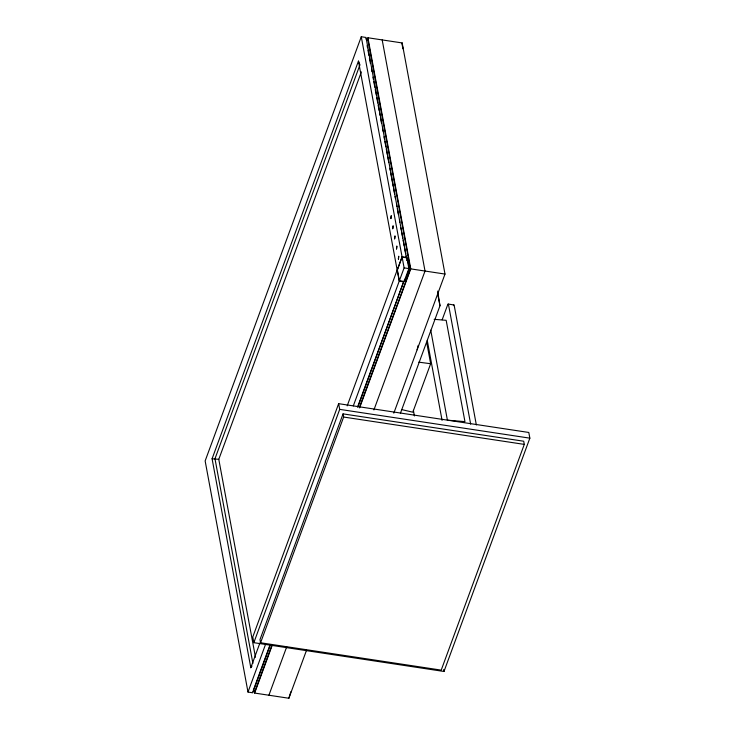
<?xml version="1.0" encoding="UTF-8"?>
<svg xmlns="http://www.w3.org/2000/svg" width="735" height="735" viewBox="0 0 735 735"><rect width="100%" height="100%" fill="white"/><g stroke="black" fill="none" stroke-linecap="round" stroke-linejoin="round"><path stroke-width="1.1" d="M417.112 349.805L418.178 345.367M254.227 690.817L254.641 693.068L288.873 698.25L290.885 691.718M358.055 406.63L403.864 281.211L404.82 281.358L409.413 268.854L407.484 258.408L406.529 258.27L366.03 37.467L361.271 36.75L205.148 460.937L247.989 692.058L252.739 692.783L270.158 645.449M251.967 666.13L250.81 667.72L212.084 458.769L358.45 61.088L359.948 64.855L214.978 458.741L252.904 663.411M367.132 39.91L367.932 37.761L402.155 42.942L444.997 274.063L393.804 413.153M255.458 657.237L218.782 459.32L361.372 71.883M338.642 403.671L252.776 636.969L253.832 642.675L443.986 671.468L529.852 438.161L528.796 432.465L338.642 403.671L339.699 409.367L253.832 642.675M343.052 413.878L259.979 639.606L260.567 642.767L441.211 670.127L524.285 444.39L523.706 441.23L343.052 413.878L343.64 417.039L260.567 642.767M250.81 667.72L259.933 642.932M347.196 405.839L402.054 256.791L361.271 36.75M402.118 257.103L397.378 269.984L399.371 280.742L404.121 281.468L408.862 268.587L406.868 257.829L402.118 257.103L404.112 267.871L399.371 280.742M406.712 260.493L407.484 258.408M247.989 692.058L265.409 644.724M353.305 405.913L399.234 281.128L358.45 61.088M253.299 690.312L269.938 645.1M357.504 407.172L403.469 282.286M271.821 645.431L254.806 691.681L252.904 691.387M359.305 407.741L410.369 269.001L367.766 39.148L365.865 38.863M254.641 693.068L272.474 644.623M359.645 407.76L410.764 268.881L367.932 37.761M268.9 695.227L286.733 646.782M373.913 409.919L425.023 271.04L382.191 39.92M288.873 698.25L306.541 650.236M400.391 413.336L439.98 305.769L437.674 291.088M442.176 319.743L447.688 304.768A1.994 0.533 -81.4 0 1 448.479 304.52L470.657 424.168M426.897 343.465L430.655 363.733L412.813 412.206L401.779 409.597M212.084 458.769L218.782 459.32M434.119 319.321L446.173 320.322L464.952 421.633L447.413 420.181L430.728 330.125M418.775 362.153L430.655 363.733M402.054 256.791L406.813 257.507M404.112 267.871L408.862 268.587M410.764 268.881L444.997 274.063M409.413 268.854L410.369 269.001M399.234 281.128L403.984 281.845M448.157 304.069L453.862 304.933M339.699 409.367L529.852 438.161M343.64 417.039L524.285 444.39M439.98 305.769L437.637 293.715M476.344 424.94L454.184 305.383A1.994 0.533 -81.4 0 0 453.394 305.631M427.265 340.461L442.084 420.383M367.114 45.616L367.537 47.858M367.95 50.109L368.998 55.741M369.411 57.991L370.458 63.614M371.497 69.237L371.91 71.488M372.957 77.12L373.371 79.362M373.793 81.613L374.832 87.244M375.254 89.495L376.292 95.118M376.706 97.369L377.753 102.992M378.167 105.243L379.214 110.875M379.627 113.117L380.05 115.367M380.464 117.618L381.511 123.25M382.549 128.873L382.963 131.124M384.01 136.747L384.423 138.998M384.846 141.249L385.884 146.871M386.307 149.122L387.345 154.754M387.758 157.005L388.806 162.628M389.844 168.251L390.267 170.502M390.68 172.753L393.188 186.258M393.602 188.509L394.64 194.132M395.062 196.383L395.476 198.634M396.523 204.256L396.937 206.507M397.359 208.758L398.398 214.381M399.445 220.013L399.858 222.264M400.897 227.887L401.319 230.138M401.733 232.389L402.78 238.011M403.193 240.262L404.241 245.885M404.654 248.136L405.692 253.768M406.115 256.019L406.529 258.27M404.434 279.263L404.82 281.358M413.392 410.323L414.43 415.955M443.628 669.567L443.986 671.468M402.78 48.639L402.155 42.942L402.706 48.629M391.213 215.805L390.891 218.589L391.213 215.805M393.087 225.939L392.766 228.714L393.087 225.939M394.971 236.064L394.64 238.847L394.971 236.064M396.845 246.197L396.523 248.981L396.845 246.197M398.719 256.331L398.398 259.115L398.719 256.331"/></g></svg>
